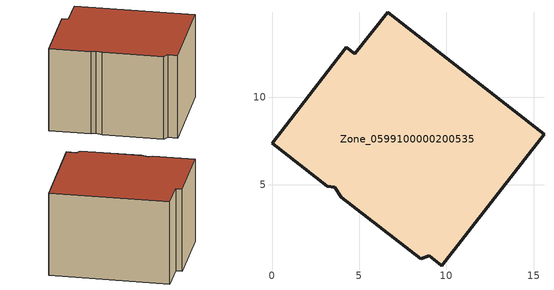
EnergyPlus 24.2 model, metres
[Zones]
Zone_0599100000200535
 floor ground (C_G): 4.74,12.49 6.63,14.89 15.59,7.9 9.73,0.34 9.01,0.94 8.51,0.74 3.97,4.29 3.59,4.84 3.16,4.92 0,7.38 4.26,12.86 z4.12
 wall outside (C_F): 9.73,0.34 15.59,7.9 6.63,14.89 4.74,12.49 4.26,12.86 0,7.38 3.16,4.92 3.59,4.84 3.97,4.29 8.51,0.74 9.01,0.94 9.73,0.34 z4.12:12.41
 roof outside (C_R): 3.16,4.92 3.59,4.84 3.97,4.29 8.51,0.74 9.01,0.94 9.73,0.34 15.59,7.9 6.63,14.89 4.74,12.49 4.26,12.86 0,7.38 z12.41
[BUILDING]
Pand.0599100000200535: North Axis=0; Terrain=City; Loads Convergence Tolerance Value=0.04; Temperature Convergence Tolerance Value=0.4; Solar Distribution=FullExterior; Maximum Number of Warmup Days=25; Minimum Number of Warmup Days=1
[Site:Location]
Rotterdam.The.Hague.AP_ZH_NLD Design_Conditions: Latitude=51.96; Longitude=4.45; Time Zone=1; Elevation=-4.5
[SITE:GROUNDTEMPERATURE:BUILDINGSURFACE]
18, 18, 18, 18, 18, 18, 18, 18, 18, 18, 18, 18
[MATERIAL] Thermal Absorptance=0.9; Solar Absorptance=0.7; Visible Absorptance=0.7
Name | Roughness | Thickness | Conductivity | Density | Specific Heat
G.TC.1975-1991 | MediumSmooth | 0.15 | 0.288461 | 540 | 1210
F.TC.1975-1991 | Rough | 0.3 | 0.230769 | 1920 | 840
R.TC.1975-1991 | MediumRough | 0.2 | 0.153846 | 1500 | 1000
[CONSTRUCTION]
C_G: G.TC.1975-1991
C_F: F.TC.1975-1991
C_R: R.TC.1975-1991
[ZONE]
Zone_0599100000200535: Type=1; Multiplier=1; Ceiling Height=Autocalculate; Volume=Autocalculate; Floor Area=autocalculate; Part of Total Floor Area=Yes
[ZONEINFILTRATION:DESIGNFLOWRATE]
Infil_Zone_0599100000200535: Zone or ZoneList or Space or SpaceList=Zone_0599100000200535; Schedule=AlwaysOn; Design Flow Rate Calculation Method=Flow/Area; Flow Rate per Floor Area=0.003; Constant Term Coefficient=1; Temperature Term Coefficient=0; Velocity Term Coefficient=0; Velocity Squared Term Coefficient=0
[HVACTEMPLATE:ZONE:IDEALLOADSAIRSYSTEM]
Zone_0599100000200535: Maximum Heating Supply Air Temperature=50; Minimum Cooling Supply Air Temperature=13; Maximum Heating Supply Air Humidity Ratio=0.0156; Minimum Cooling Supply Air Humidity Ratio=0.0077; Heating Limit=NoLimit; Cooling Limit=NoLimit; Dehumidification Control Type=ConstantSensibleHeatRatio; Cooling Sensible Heat Ratio=0.7; Dehumidification Setpoint=60; Humidification Control Type=None; Humidification Setpoint=30; Outdoor Air Method=None; Outdoor Air Flow Rate per Person=0.00944; Outdoor Air Flow Rate per Zone Floor Area=0; Outdoor Air Flow Rate per Zone=0; Demand Controlled Ventilation Type=None; Outdoor Air Economizer Type=NoEconomizer; Heat Recovery Type=None; Sensible Heat Recovery Effectiveness=0.7; Latent Heat Recovery Effectiveness=0.65
[ZONECONTROL:THERMOSTAT]
ThermostatControl_Zone_0599100000200535: Zone or ZoneList=Zone_0599100000200535; Control Type Schedule=DualSetpointControlType; Control 1=Thermostat_Zone_0599100000200535; Temperature Difference Between Cutout And Setpoint=0
[THERMOSTATSETPOINT:DUALSETPOINT]
Thermostat_Zone_0599100000200535: Heating Setpoint Temperature Schedule=HeatingSetpoint_Zone_0599100000200535; Cooling Setpoint Temperature Schedule=CoolingSetpoint_Zone_0599100000200535
[SCHEDULE:COMPACT]
HeatingSetpoint_Zone_0599100000200535: Through: 12/31, For: AllDays, Until: 24:00, 21
CoolingSetpoint_Zone_0599100000200535: Through: 12/31, For: AllDays, Until: 24:00, 24
DualSetpointControlType: Through: 12/31, For: AllDays, Until: 24:00, 4
AlwaysOn: Through: 12/31, For: AllDays, Until: 24:00, 1
